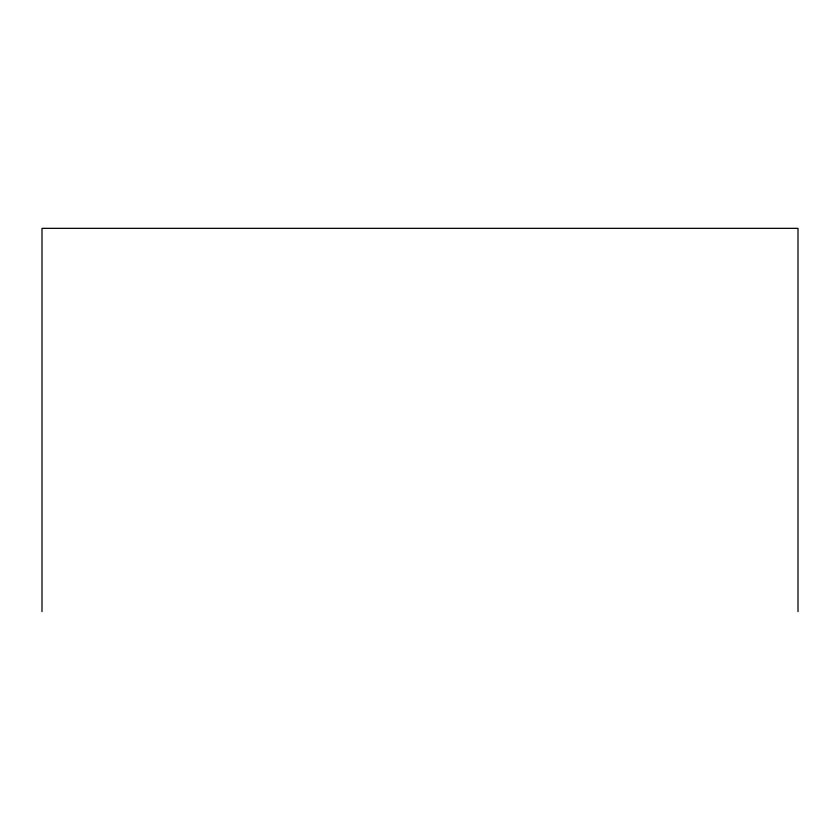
<?xml version="1.0" encoding="UTF-8"?>
<svg xmlns="http://www.w3.org/2000/svg" width="840" height="840" viewBox="0 0 840 840"><rect width="100%" height="100%" fill="white"/><g stroke="black" fill="none" stroke-linecap="round" stroke-linejoin="round"><path stroke-width="1.26" d="M798 611.657L798 228.344L42 228.344L42 611.657"/></g></svg>
